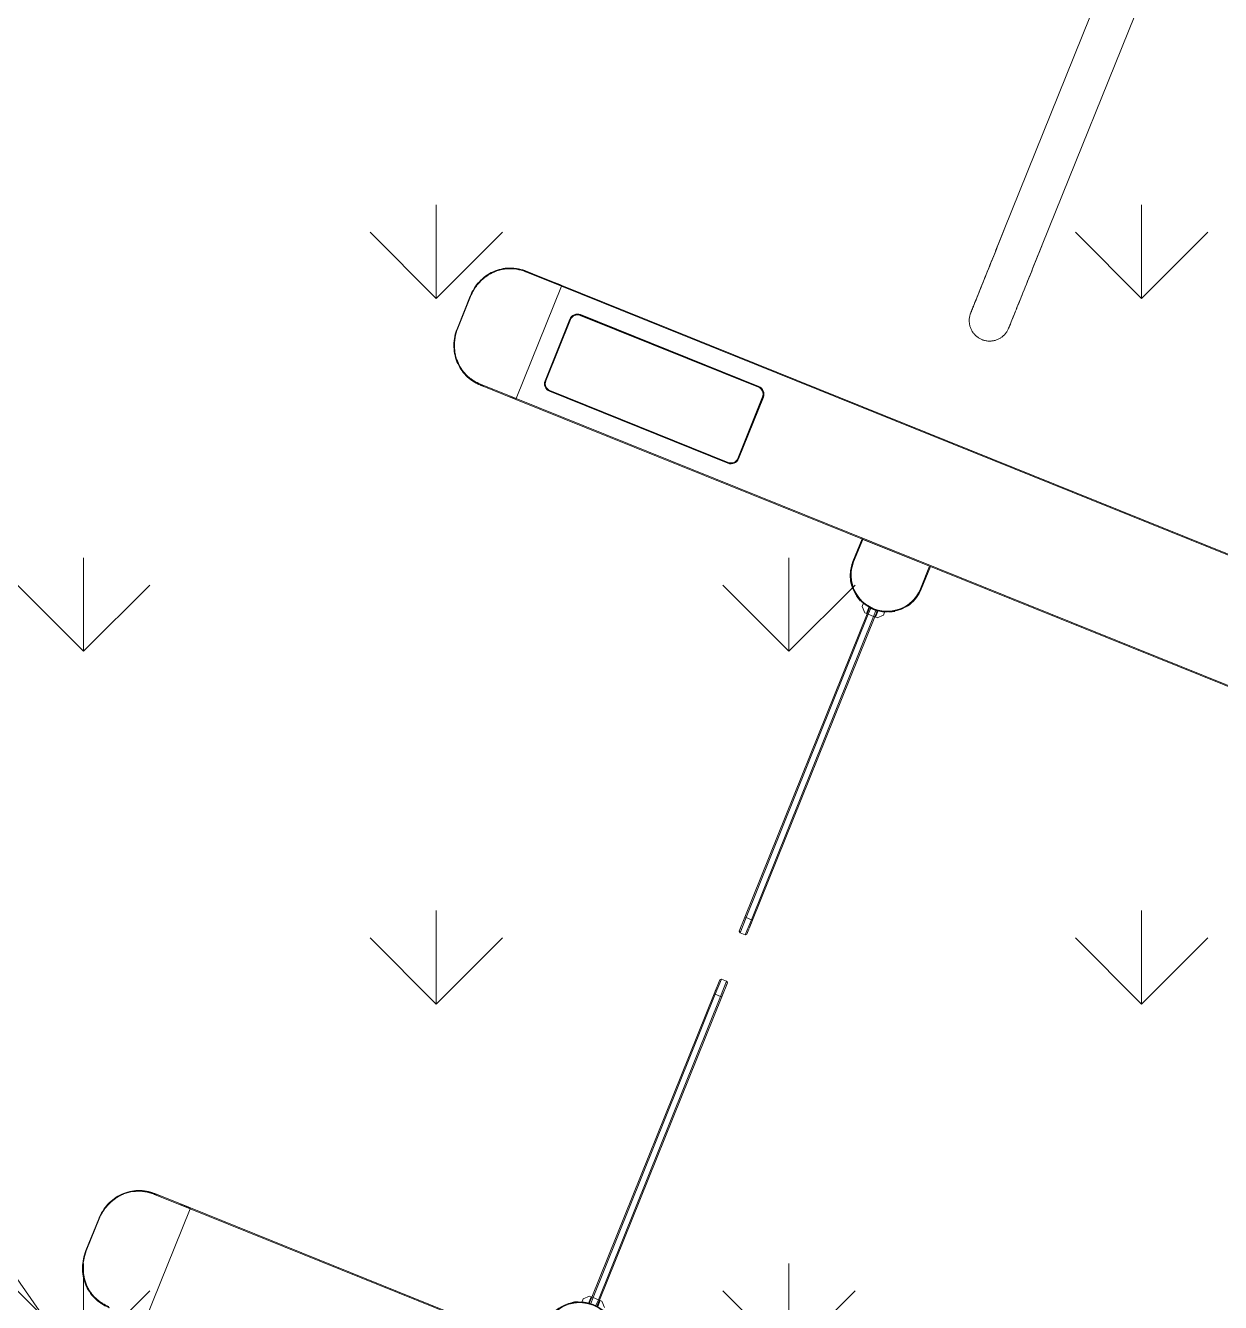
# Model space of a CAD drawing. Header units: millimetres. Extents: x -584918 to 2941280, y 3000189 to 4229862.
# Drawn here: x 180619 to 182079, y 3670909 to 3672469 of the extents above; entities that cross this region are included whole.
import ezdxf

# ---------------------------------------------------------------- set-up
doc = ezdxf.new("R2010")
doc.units = ezdxf.units.MM
for name, color, linetype, lineweight in [('Оборудование', 7, 'Continuous', 0), ('Охранная сигнализация', 7, 'Continuous', 0), ('экспертиза ДУ пояснения', 6, 'Continuous', 0), ('экспертиза условные обозначения', 1, 'Continuous', 0)]:
    doc.layers.add(name, color=color, linetype=linetype, lineweight=lineweight)

# ---------------------------------------------------------------- blocks, each defined once
blk = doc.blocks.new('Speedlane_Compact - Standard-6472226-АР Этаж 01')
at = {"lineweight": 9}
for p, q in [((-138.6, 596.1), (-137.2, 596.7)), ((-79, 599.8), (-121, 599.8)), ((-79, 599.3), (-121, 599.3)), ((1094, 600), (1136, 600)), ((1136, 599.5), (1094, 599.5)), ((-26, 547.9), (-26, 548.1)), ((-26, 500.9), (-26, 547.9)), ((-25.5, 546.9), (-25, 547)), ((-25, 546.7), (-25.5, 546.7)), ((-25.1, 540.6), (-25.1, 547)), ((-25, 547), (-25, 547.7)), ((-25, 500.9), (-25, 547.7)), ((-25, 539.1), (-25, 547.2)), ((-25, 546.7), (-25, 547)), ((-25, 539.1), (-25, 546.7)), ((1040, 501.1), (1040, 547.9)), ((1040, 547.9), (1040, 547.2)), ((1040, 547.2), (1040, 546.9)), ((1040, 543.6), (1040, 547.2)), ((1040, 546.9), (1040, 543.6)), ((1040.1, 547), (1040.1, 544.4)), ((1040.5, 547.1), (1041, 547)), ((1041, 546.8), (1040.5, 546.9)), ((1041, 548.3), (1041, 548.1)), ((1041, 548.1), (1041, 501.1)), ((1189, 548.1), (1189, 548.3)), ((1189, 501.1), (1189, 548.1)), ((1189.9, 539.7), (1189.9, 547)), ((1190, 547.9), (1190, 501.1)), ((1190, 547.2), (1190, 547.9)), ((1190, 546.9), (1190, 547.2)), ((1190, 539.3), (1190, 547.2)), ((1190, 539.3), (1190, 546.9)), ((-174, 500.9), (-26, 500.9)), ((-26, 500.9), (-26, -501.1)), ((-25.1, 502.6), (-25.1, 504.5)), ((-25, 500.9), (-25, 505.3)), ((-25, 503.3), (-25, 505.3)), ((-25, 500.9), (-25, -501.1)), ((-24.9, 514.3), (-24.9, 503.8)), ((-24.9, 514.3), (-24.9, 514.3)), ((1039.9, 503.8), (1039.9, 514.3)), ((1039.9, 514.3), (1039.9, 514.3)), ((1040, 509.9), (1040, 501.1)), ((1040, 503.3), (1040, 509.9)), ((1040, -500.9), (1040, 501.1)), ((1040.1, 508.3), (1040.1, 502.6)), ((1041, 501.1), (1189, 501.1)), ((1041, -500.9), (1041, 501.1)), ((1189, 501.1), (1189, -500.9)), ((1189.9, 502.6), (1189.9, 508.3)), ((1190, 514.3), (1190, 503.8)), ((1190, 514.3), (1190, 514.3)), ((1190, 501.1), (1190, 509.9)), ((1190, 503.3), (1190, 509.9)), ((1190, -500.9), (1190, 501.1)), ((1074.5, 476.6), (1155.5, 476.6)), ((1155.5, 476.1), (1074.5, 476.1)), ((1074.5, 476.1), (1074.5, 475.9)), ((1074.5, 476.1), (1155.5, 476.1)), ((1155.5, 475.6), (1074.5, 475.6)), ((1155.5, 476.4), (1155.5, 476.1)), ((1064.5, 231.6), (1064.5, 466.6)), ((1065, 466.6), (1064.7, 466.6)), ((1065, 466.6), (1065, 231.6)), ((1065, 231.6), (1065, 466.6)), ((1065.5, 466.6), (1065.5, 231.6)), ((1164.5, 231.6), (1164.5, 466.6)), ((1165, 466.6), (1164.7, 466.6)), ((1165, 231.6), (1165, 466.6)), ((1165, 466.6), (1165, 231.6)), ((1165.5, 466.6), (1165.5, 231.6)), ((1065.2, 231.6), (1065, 231.6)), ((1074.5, 222.6), (1155.5, 222.6)), ((1074.5, 222.1), (1074.5, 221.9)), ((1074.5, 222.1), (1155.5, 222.1)), ((1155.5, 222.1), (1074.5, 222.1)), ((1155.5, 221.6), (1074.5, 221.6)), ((1155.5, 222.1), (1155.5, 222.4)), ((1165, 231.6), (1165.2, 231.6)), ((1006.4, 44.8), (1010, 45)), ((1040, 45), (1010, 45)), ((1010, 44), (1039.8, 44)), ((1039.8, 44), (1010, 44)), ((1040, 45), (1010.2, 45)), ((1039.8, 44), (1040, 45)), ((1039.8, -44), (1039.8, 44)), ((51.5, 14), (46.5, 14)), ((48.7, 6), (57.5, 6)), ((48.9, 5), (56.5, 5)), ((57.5, 3.5), (49.7, 3.5)), ((57.5, 8), (51.5, 14)), ((56.5, 6), (56.5, 5)), ((57.5, 8), (57.5, 6)), ((457, 5), (57.5, 5)), ((457, 3.5), (57.5, 3.5)), ((57.5, 3.5), (57.5, -3.5)), ((475.5, 5), (457, 5)), ((457, 5), (462.7, 5)), ((477, 3.5), (457, 3.5)), ((457, 3.5), (457, -3.5)), ((472, 5), (475.5, 5)), ((477, 3.5), (475.5, 5)), ((476.5, 3.5), (477, 3.5)), ((477, -3.5), (477, 3.5)), ((477, -3.5), (477, 3.5)), ((477, -3.5), (477, 3.5)), ((539.5, 5), (538, 3.5)), ((538, 3.5), (538, -3.5)), ((538, 3.5), (538.5, 3.5)), ((558, 3.5), (538, 3.5)), ((538, 3.5), (538, -3.5)), ((538, 3.5), (538, -3.5)), ((539.5, 5), (543, 5)), ((558, 5), (539.5, 5)), ((552.3, 5), (558, 5)), ((957.5, 5), (558, 5)), ((558, 3.5), (957.5, 3.5)), ((558, -3.5), (558, 3.5)), ((963.5, 14), (957.5, 8)), ((957.5, 8), (957.5, 6)), ((957.5, 6), (966.1, 6)), ((957.5, 3.5), (965.3, 3.5)), ((957.5, -3.5), (957.5, 3.5)), ((958.5, 5), (958.5, 6)), ((958.5, 5), (966.1, 5)), ((968.3, 14), (963.5, 14)), ((56.5, -5), (48.9, -5)), ((57.5, -3.5), (49.7, -3.5)), ((57.5, -6), (49.7, -6)), ((51.5, -14), (57.5, -8)), ((56.5, -5), (56.5, -6)), ((457, -3.5), (57.5, -3.5)), ((57.5, -5), (457, -5)), ((57.5, -8), (57.5, -6)), ((457, -3.5), (477, -3.5)), ((462.7, -5), (457, -5)), ((457, -5), (475.5, -5)), ((475.5, -5), (472, -5)), ((475.5, -5), (477, -3.5)), ((477, -3.5), (476.5, -3.5)), ((538, -3.5), (539.5, -5)), ((538, -3.5), (558, -3.5)), ((538.5, -3.5), (538, -3.5)), ((539.5, -5), (545.9, -5)), ((543, -5), (539.5, -5)), ((547.1, -5), (558, -5)), ((558, -5), (552.3, -5)), ((558, -3.5), (957.5, -3.5)), ((558, -5), (957.5, -5)), ((957.5, -3.5), (965.3, -3.5)), ((966.3, -6), (957.5, -6)), ((957.5, -8), (957.5, -6)), ((957.5, -8), (963.5, -14)), ((966.1, -5), (958.5, -5)), ((958.5, -6), (958.5, -5)), ((963.5, -14), (968.5, -14)), ((1010, -45), (1006.4, -44.8)), ((1039.8, -44), (1010, -44)), ((1010, -44), (1039.8, -44)), ((1010, -45), (1040, -45)), ((1010.2, -45), (1040, -45)), ((1039.8, -44), (1040, -44)), ((1040, -45), (1039.8, -44)), ((1039.8, -44), (1040, -44))]:
    blk.add_line(p, q, dxfattribs=at)
at = {"lineweight": 9, "flags": 128}
for points in [[(-174.8, 550.2), (-173.5, 559.2), (-170.6, 567.9), (-166.3, 575.7), (-160.7, 582.7), (-153.8, 588.6), (-145.9, 593.3)], [(-121, 599.3), (-121, 599.5), (-121, 599.8)], [(-79, 599.3), (-79, 599.5), (-79, 599.8)], [(-25.2, 550.2), (-26.5, 559.3), (-29.4, 567.9), (-33.7, 575.7), (-39.3, 582.7), (-46.2, 588.6), (-54.1, 593.3)], [(1094, 599.5), (1094, 599.7), (1094, 600)], [(1136, 599.5), (1136, 599.7), (1136, 600)], [(1040.2, 550.2), (1041.5, 559.2), (1044.4, 567.9), (1048.7, 575.7), (1051.8, 579.6)], [(1053.1, 581.2), (1054.3, 582.7), (1058, 585.9)], [(1176.9, 581.2), (1175.7, 582.7), (1172, 585.9)], [(1189.8, 550.2), (1188.5, 559.3), (1185.6, 567.9), (1181.3, 575.7), (1178.2, 579.6)], [(-25, 548), (-25.5, 548), (-26, 548.1)], [(-26, 547.9), (-25.5, 547.8), (-25, 547.7)], [(1041, 548.3), (1040.5, 548.2), (1040, 548.2)], [(1040, 547.9), (1040.5, 548), (1041, 548.1)], [(1190, 548.2), (1189.5, 548.2), (1189, 548.3)], [(1189, 548.1), (1189.5, 548), (1190, 547.9)], [(1189, 547), (1189.5, 547.1), (1190, 547.2)], [(1190, 546.9), (1189.5, 546.9), (1189, 546.8)], [(-26, 500.9), (-25.5, 500.9), (-25, 500.9)], [(1041, 501.1), (1040.5, 501.1), (1040, 501.1)], [(1189, 501.1), (1189.5, 501.1), (1190, 501.1)], [(1074.5, 476.1), (1074.5, 476.4), (1074.5, 476.6)], [(1155.5, 476.1), (1155.5, 475.9), (1155.5, 475.6)], [(1065, 466.6), (1065.2, 466.6), (1065.5, 466.6)], [(1165, 466.6), (1165.2, 466.6), (1165.5, 466.6)], [(1065, 231.6), (1064.7, 231.6), (1064.5, 231.6)], [(1074.5, 222.1), (1074.5, 222.4), (1074.5, 222.6)], [(1155.5, 222.1), (1155.5, 221.9), (1155.5, 221.6)], [(1165, 231.6), (1164.7, 231.6), (1164.5, 231.6)], [(984.8, 37.3), (987.5, 39), (989.5, 40)], [(1010.2, 45), (1010.1, 44.5), (1010, 44)], [(42.3, 25.2), (44, 22.5), (45.8, 18.9)], [(969.2, 18.8), (971, 22.5), (972.7, 25.2)], [(57.5, 3.5), (57.5, 4.2), (57.5, 5)], [(457, 5), (457, 4.2), (457, 3.5)], [(475.5, 5), (476.3, 4.2), (477, 3.5)], [(475.5, 5), (476.3, 4.2), (477, 3.5)], [(539.5, 5), (538.7, 4.2), (538, 3.5)], [(539.5, 5), (538.7, 4.2), (538, 3.5)], [(558, 3.5), (558, 4.2), (558, 5)], [(957.5, 5), (957.5, 4.2), (957.5, 3.5)], [(965.2, -4.2), (965, 0), (965.2, 4.2)], [(57.5, -5), (57.5, -4.3), (57.5, -3.5)], [(457, -3.5), (457, -4.3), (457, -5)], [(475.5, -5), (476.3, -4.3), (477, -3.5)], [(475.5, -5), (476.3, -4.3), (477, -3.5)], [(539.5, -5), (538.7, -4.3), (538, -3.5)], [(539.5, -5), (538.7, -4.3), (538, -3.5)], [(558, -5), (558, -4.3), (558, -3.5)], [(957.5, -3.5), (957.5, -4.3), (957.5, -5)], [(972.7, -25.2), (971, -22.5), (969.2, -18.9)], [(990.2, -40.4), (987.5, -39), (984.8, -37.3)], [(1010.2, -45), (1010.1, -44.5), (1010, -44)]]:
    blk.add_lwpolyline(points, dxfattribs=at)
at = {"lineweight": 9}
for centre, radius, start, end in [((1074.5, 466.6), 10, 90, 180), ((1074.5, 466.6), 9.5, 90, 180), ((1074.5, 466.6), 9.5, 90, 180), ((1074.5, 466.6), 9.5, 166.9263, 180), ((1074.5, 466.6), 9.5, 166.9263, 180), ((1074.5, 466.6), 9, 90, 180), ((1074.5, 466.6), 9.5, 113.1884, 135), ((1074.5, 466.6), 9.5, 113.1884, 135), ((1074.5, 466.6), 9.5, 90, 103.1049), ((1074.5, 466.6), 9.5, 90, 103.1049), ((1155.5, 466.6), 10, 0, 90), ((1155.5, 466.6), 9.5, 0, 90), ((1155.5, 466.6), 9.5, 76.9263, 90), ((1155.5, 466.6), 9.5, 76.9263, 90), ((1155.5, 466.6), 9.5, 360, 90), ((1155.5, 466.6), 9, 360, 90), ((1155.5, 466.6), 9.5, 0, 45), ((1155.5, 466.6), 9.5, 360, 45), ((1074.5, 231.6), 10, 180, 270), ((1074.5, 231.6), 9.5, 180, 270), ((1074.5, 231.6), 9.5, 180, 193.1049), ((1074.5, 231.6), 9.5, 180, 193.1049), ((1074.5, 231.6), 9.5, 180, 270), ((1074.5, 231.6), 9, 180, 270), ((1074.5, 231.6), 9.5, 215.5362, 246.871), ((1074.5, 231.6), 9.5, 215.5362, 246.871), ((1074.5, 231.6), 9.5, 256.9263, 270), ((1074.5, 231.6), 9.5, 256.9263, 270), ((1155.5, 231.6), 10, 270, 0), ((1155.5, 231.6), 9.5, 270, 0), ((1155.5, 231.6), 9.5, 270, 0), ((1155.5, 231.6), 9, 270, 0), ((1155.5, 231.6), 9.5, 270, 283.1049), ((1155.5, 231.6), 9.5, 270, 283.1049), ((1155.5, 231.6), 9.5, 305.5362, 0), ((1155.5, 231.6), 9.5, 305.5362, 0), ((5, 0), 44.4, 19.7221, 22.4857), ((5, 0), 44.5, 19.7221, 22.4857), ((1010, 0), 44.5, 157.5143, 160.2779), ((1010, 0), 44.5, 157.5143, 160.2779), ((5, 0), 44.5, 12.3841, 17.0055), ((1010, 0), 44.5, 171.4973, 176.3248), ((1010, 0), 44.5, 162.9945, 167.6121), ((1010, 0), 44.5, 183.6752, 188.5027), ((1010, 0), 44.4, 192.3841, 197.0055), ((1010, 0), 44.4, 199.7221, 202.4857), ((1010, 0), 44.5, 199.7221, 202.4857)]:
    blk.add_arc(centre, radius, start, end, dxfattribs=at)
for centre, major_axis, ratio, start_param, end_param in [((-78.9, 545.6), (35.2, 42.4), 0.960837, 5.425185, 5.429043), ((1093.9, 545.8), (-35.3, 42.4), 0.960925, 0.853185, 0.857043), ((1136.1, 545.8), (35.2, 42.4), 0.960837, 5.425185, 5.429043), ((4.8, 0), (0, 45), 0.994522, 3.141593, 6.283185), ((5, 0), (0, 44), 0.994522, 3.141593, 6.283185), ((1010.2, 0), (0, 45), 0.994522, 0, 3.141593), ((1010, 0), (0, 44), 0.994522, 0, 3.141593), ((1010, 0), (0, 44), 0.994522, 0.582982, 1.047198), ((1010, 0), (0, 44), 0.994522, 0, 0.582964), ((5, 0), (0, 44), 0.994522, 4.771782, 5.235988), ((1010, 0), (0, 44), 0.994522, 1.04723, 1.630165), ((1010, 0), (0, 44), 0.994522, 1.630189, 2.094395), ((1010, 0), (0, 44), 0.994522, 2.094486, 2.677366), ((1010, 0), (0, 44), 0.994522, 2.677396, 3.141593)]:
    blk.add_ellipse(centre, major_axis=major_axis, ratio=ratio, start_param=start_param, end_param=end_param, dxfattribs=at)
for points, knots in [([(-121, 599.8), (-124.5, 599.8), (-131.6, 599.2), (-141.8, 596.3), (-151.3, 591.6), (-162.2, 583.1), (-172.2, 568.7), (-175, 554.9), (-175, 548)], [-1, -1, -1, -1, -0.875, -0.75, -0.625, -0.5, -0.25, 0, 0, 0, 0]), ([(-175, 547.2), (-175, 550.1), (-174.6, 554.5), (-173.4, 560.1), (-171.7, 565.7), (-168.7, 572.3), (-163.4, 580.3), (-155.8, 587.8), (-148.9, 592.2), (-145, 594), (-144.6, 594.2)], [-1, -1, -1, -1, -0.8928571, -0.8392857, -0.7857143, -0.6785714, -0.5714286, -0.4285714, -0.2857143, -0.2713756, -0.2713756, -0.2713756, -0.2713756]), ([(-121, 599.3), (-125, 599.3), (-132.9, 598.4), (-144.3, 594.7), (-154.5, 588.7), (-161.1, 582.3), (-165.2, 577), (-167.6, 573.2), (-169.5, 569.4), (-171.1, 565.3), (-172.4, 561.1), (-173.6, 555.5), (-174, 551.1), (-174, 548.1)], [0, 0, 0, 0, 0.142857, 0.285714, 0.428571, 0.571429, 0.625, 0.678571, 0.732143, 0.785714, 0.839286, 0.892857, 1, 1, 1, 1]), ([(-25, 548), (-25, 554.9), (-27.1, 565.3), (-33.8, 577.4), (-40.5, 585.2), (-48.7, 591.6), (-58.2, 596.3), (-68.4, 599.2), (-75.5, 599.8), (-79, 599.8)], [-1, -1, -1, -1, -0.75, -0.625, -0.5, -0.375, -0.25, -0.125, 0, 0, 0, 0]), ([(-26, 548.1), (-26, 552.1), (-26.9, 559.8), (-30.8, 570.9), (-37.1, 580.7), (-43.8, 587.1), (-49.4, 590.9), (-53.2, 593.1), (-57.2, 595), (-61.4, 596.5), (-65.7, 597.8), (-71.5, 598.9), (-76, 599.3), (-79, 599.3)], [0, 0, 0, 0, 0.142857, 0.285714, 0.428571, 0.571429, 0.625, 0.678571, 0.732143, 0.785714, 0.839286, 0.892857, 1, 1, 1, 1]), ([(-65.5, 597.6), (-65, 597.5), (-63.4, 597.1), (-61.7, 596.6), (-60.6, 596.2)], [-0.85714286, -0.85714286, -0.85714286, -0.85714286, -0.83928571, -0.79630852, -0.79630852, -0.79630852, -0.79630852]), ([(-54.3, 593.7), (-53.5, 593.3), (-51.3, 592.2), (-47.9, 590.1), (-42.5, 586.1), (-36, 579.6), (-29.8, 569.8), (-25.9, 558.8), (-25, 551.1), (-25, 547.2)], [-0.7142857, -0.7142857, -0.7142857, -0.7142857, -0.6785714, -0.625, -0.5714286, -0.4285714, -0.2857143, -0.1428571, 0, 0, 0, 0]), ([(1040, 548.2), (1040, 555.1), (1042.8, 568.9), (1052.8, 583.3), (1063.7, 591.8), (1073.2, 596.5), (1083.4, 599.4), (1090.5, 600), (1094, 600)], [0, 0, 0, 0, 0.25, 0.5, 0.625, 0.75, 0.875, 1, 1, 1, 1]), ([(1094, 599.5), (1090, 599.5), (1082.1, 598.6), (1070.7, 594.9), (1060.5, 588.9), (1053.9, 582.5), (1049.8, 577.2), (1047.4, 573.4), (1045.5, 569.6), (1043.9, 565.5), (1042.6, 561.3), (1041.4, 555.7), (1041, 551.3), (1041, 548.3)], [0, 0, 0, 0, 0.142857, 0.285714, 0.428571, 0.571429, 0.625, 0.678571, 0.732143, 0.785714, 0.839286, 0.892857, 1, 1, 1, 1]), ([(1136, 600), (1139.5, 600), (1146.6, 599.4), (1156.8, 596.5), (1166.3, 591.8), (1174.5, 585.4), (1181.2, 577.6), (1187.9, 565.5), (1190, 555.1), (1190, 548.2)], [0, 0, 0, 0, 0.125, 0.25, 0.375, 0.5, 0.625, 0.75, 1, 1, 1, 1]), ([(1189, 548.3), (1189, 552.3), (1188.1, 560), (1184.2, 571.1), (1177.9, 580.9), (1171.2, 587.3), (1165.6, 591.1), (1161.8, 593.3), (1157.8, 595.2), (1153.6, 596.7), (1149.3, 598), (1143.5, 599.1), (1139, 599.5), (1136, 599.5)], [0, 0, 0, 0, 0.142857, 0.285714, 0.428571, 0.571429, 0.625, 0.678571, 0.732143, 0.785714, 0.839286, 0.892857, 1, 1, 1, 1]), ([(-155.8, 587.2), (-157, 586.2), (-160.8, 582.9), (-166.3, 576.5), (-173, 564.3), (-175, 553.9), (-175, 547)], [0.4435039, 0.4435039, 0.4435039, 0.4435039, 0.5, 0.625, 0.75, 1, 1, 1, 1]), ([(-163.2, 579.8), (-164.2, 578.7), (-167.2, 574.7), (-171.2, 567.4), (-174.2, 557.4), (-174.9, 550.6), (-174.9, 547)], [-0.4297895, -0.4297895, -0.4297895, -0.4297895, -0.375, -0.25, -0.125, 0, 0, 0, 0]), ([(-156.5, 586.5), (-157.4, 585.7), (-159.3, 584.1), (-161.1, 582.3), (-161.9, 581.3)], [-0.54441724, -0.54441724, -0.54441724, -0.54441724, -0.5, -0.45367915, -0.45367915, -0.45367915, -0.45367915]), ([(-147.7, 592.5), (-148.9, 591.9), (-150.7, 590.8), (-152.4, 589.7), (-153, 589.3)], [0.32836214, 0.32836214, 0.32836214, 0.32836214, 0.375, 0.4012223, 0.4012223, 0.4012223, 0.4012223]), ([(-149.2, 591.5), (-149.8, 591.2), (-150.8, 590.6), (-151.8, 589.9), (-152.1, 589.7)], [-0.6512844, -0.6512844, -0.6512844, -0.6512844, -0.625, -0.60952755, -0.60952755, -0.60952755, -0.60952755]), ([(-47.1, 589.3), (-47.7, 589.7), (-49.3, 590.8), (-51.1, 591.8), (-52.2, 592.5)], [0.59896493, 0.59896493, 0.59896493, 0.59896493, 0.625, 0.67154023, 0.67154023, 0.67154023, 0.67154023]), ([(-25, 547), (-25, 553.9), (-27.7, 567.8), (-36.6, 580.7), (-43, 586.3), (-44.3, 587.2)], [0, 0, 0, 0, 0.25, 0.5, 0.556955, 0.556955, 0.556955, 0.556955]), ([(-38.1, 581.3), (-38.9, 582.3), (-40.7, 584.1), (-42.6, 585.7), (-43.5, 586.5)], [-0.54643684, -0.54643684, -0.54643684, -0.54643684, -0.5, -0.45521463, -0.45521463, -0.45521463, -0.45521463]), ([(-25.1, 547), (-25.1, 550.6), (-25.8, 557.4), (-28.8, 567.4), (-32.8, 574.7), (-35.8, 578.7), (-36.8, 579.8)], [-1, -1, -1, -1, -0.875, -0.75, -0.625, -0.5703222, -0.5703222, -0.5703222, -0.5703222]), ([(1059.2, 587.4), (1058, 586.4), (1054.2, 583.1), (1048.7, 576.7), (1042, 564.5), (1040, 554.1), (1040, 547.2)], [0.4435363, 0.4435363, 0.4435363, 0.4435363, 0.5, 0.625, 0.75, 1, 1, 1, 1]), ([(1040, 547.2), (1040, 550.1), (1040.4, 554.5), (1041.6, 560.1), (1043.3, 565.7), (1046.3, 572.3), (1049.7, 577.5), (1051.9, 580.1), (1052.2, 580.4)], [-1, -1, -1, -1, -0.8928571, -0.8392857, -0.7857143, -0.6785714, -0.5714286, -0.5536129, -0.5536129, -0.5536129, -0.5536129]), ([(1051.3, 579.2), (1050.5, 578.2), (1047.7, 574.5), (1043.8, 567.4), (1040.8, 557.4), (1040.1, 550.6), (1040.1, 547)], [-0.4199004, -0.4199004, -0.4199004, -0.4199004, -0.375, -0.25, -0.125, 0, 0, 0, 0]), ([(1057.4, 585.6), (1056.9, 585.1), (1055.7, 584), (1054.6, 583), (1054.1, 582.4)], [-0.52746838, -0.52746838, -0.52746838, -0.52746838, -0.5, -0.47134446, -0.47134446, -0.47134446, -0.47134446]), ([(1067.2, 592.7), (1066.1, 592), (1064.3, 591), (1062.6, 589.9), (1062, 589.5)], [0.32838734, 0.32838734, 0.32838734, 0.32838734, 0.375, 0.40119071, 0.40119071, 0.40119071, 0.40119071]), ([(1167.9, 589.5), (1167.3, 589.9), (1165.7, 591), (1163.9, 592), (1162.8, 592.7)], [0.59895458, 0.59895458, 0.59895458, 0.59895458, 0.625, 0.67155173, 0.67155173, 0.67155173, 0.67155173]), ([(1190, 547.2), (1190, 554.1), (1187.3, 568), (1178.4, 580.9), (1172, 586.5), (1170.7, 587.4)], [0, 0, 0, 0, 0.25, 0.5, 0.5569658, 0.5569658, 0.5569658, 0.5569658]), ([(1175.9, 582.4), (1175.4, 583), (1174.3, 584.1), (1173.1, 585.1), (1172.5, 585.6)], [-0.52883906, -0.52883906, -0.52883906, -0.52883906, -0.5, -0.47218747, -0.47218747, -0.47218747, -0.47218747]), ([(1177.8, 580.5), (1178.1, 580.1), (1180.9, 576.8), (1185.2, 569.8), (1189.1, 558.8), (1190, 551.1), (1190, 547.2)], [-0.4461864, -0.4461864, -0.4461864, -0.4461864, -0.4285714, -0.2857143, -0.1428571, 0, 0, 0, 0]), ([(1189.9, 547), (1189.9, 550.6), (1189.2, 557.4), (1186.2, 567.4), (1182.3, 574.5), (1179.5, 578.2), (1178.7, 579.2)], [-1, -1, -1, -1, -0.875, -0.75, -0.625, -0.5801934, -0.5801934, -0.5801934, -0.5801934]), ([(46.8, 15), (46.8, 15), (46.9, 14.9), (46.9, 14.8), (46.9, 14.7), (47, 14.5), (47.1, 14.3), (47.1, 14.2)], [-1, -1, -1, -1, -0.7857143, -0.7321429, -0.6785714, -0.5714286, -0.4285714, -0.4285714, -0.4285714, -0.4285714]), ([(967.5, 13), (967.6, 13.4), (967.8, 14), (968, 14.6), (968.1, 14.8), (968.1, 15), (968.2, 15), (968.2, 15)], [-1, -1, -1, -1, -0.571429, -0.428571, -0.285714, -0.142857, 0, 0, 0, 0]), ([(968.2, 15), (968.2, 15), (968.1, 14.9), (968.1, 14.7), (968, 14.5), (967.9, 14.3), (967.9, 14.2)], [-1, -1, -1, -1, -0.7857143, -0.6785714, -0.5714286, -0.4285714, -0.4285714, -0.4285714, -0.4285714]), ([(968.2, -15), (968.2, -15), (968.1, -14.9), (968.1, -14.8), (968.1, -14.7), (968, -14.5), (967.9, -14.3), (967.9, -14.2)], [-1, -1, -1, -1, -0.7857143, -0.7321429, -0.6785714, -0.5714286, -0.4285714, -0.4285714, -0.4285714, -0.4285714])]:
    blk.add_open_spline(points, degree=3, knots=knots, dxfattribs=at)
for points in [[(-139.8, 595.9), (-140.5, 595.7), (-141.1, 595.5), (-141.8, 595.2)], [(-139.4, 596.2), (-137.8, 596.8), (-136.2, 597.2), (-134.6, 597.6)], [(-58.2, 595.2), (-58.9, 595.5), (-59.5, 595.7), (-60.2, 595.9)], [(1067.2, 592.6), (1067.9, 593), (1068.6, 593.3), (1069.3, 593.7)], [(1075.2, 596.1), (1074.5, 595.9), (1073.9, 595.7), (1073.2, 595.4)], [(1156.8, 595.4), (1156.1, 595.7), (1155.5, 595.9), (1154.8, 596.1)], [(1160.7, 593.7), (1161.4, 593.4), (1162.1, 593), (1162.8, 592.6)], [(-48.9, 590.4), (-49.6, 590.8), (-50.2, 591.2), (-50.8, 591.5)], [(1054.1, 582.6), (1055.8, 584.3), (1057.6, 586), (1059.5, 587.5)], [(1170.5, 587.5), (1172.5, 586), (1174.3, 584.3), (1175.9, 582.5)], [(-25.1, 547), (-25.1, 547.1), (-25.2, 547.2), (-25.4, 547.3), (-25.5, 547.4)], [(1189.9, 547), (1189.9, 547.1), (1189.8, 547.2), (1189.6, 547.3), (1189.5, 547.4)], [(-25.9, 502.7), (-25.8, 502.7), (-25.7, 502.7), (-25.6, 502.7)], [(-25.9, 501.3), (-25.8, 501.5), (-25.7, 501.6), (-25.5, 501.7)], [(1040, 503.3), (1040, 503.1), (1040, 502.7), (1040.2, 502.4), (1040.2, 502.2)], [(1040.1, 502.6), (1040.1, 502.6), (1040.1, 502.7), (1040.2, 502.7), (1040.2, 502.7)], [(1189.1, 501.3), (1189.2, 501.5), (1189.3, 501.6), (1189.5, 501.7)], [(1189.8, 502.2), (1189.9, 502.6), (1190, 502.9), (1190, 503.3)], [(1189.8, 502.7), (1189.8, 502.7), (1189.9, 502.7), (1189.9, 502.6), (1189.9, 502.6)], [(47.5, 13), (47.5, 13.1), (47.4, 13.4), (47.2, 13.9), (47.1, 14.2), (47, 14.6), (46.9, 14.8), (46.9, 15), (46.8, 15), (46.8, 15)], [(967.5, -13), (967.5, -13.1), (967.6, -13.4), (967.8, -13.9), (967.9, -14.2), (968, -14.6), (968.1, -14.8), (968.1, -15), (968.2, -15), (968.2, -15)]]:
    blk.add_open_spline(points, degree=3, dxfattribs=at)
blk = doc.blocks.new('ДОСТУП_МГН_Турникет_Калитка_saloon_40 - Створка шириной 1200мм-2766290-АР Этаж 01')
at = {"layer": 'Оборудование'}
for p, q in [((-30, -52), (-30, -70)), ((-25, -60), (-25, -315)), ((25, -274.7), (25, -60)), ((30, -70), (30, -52)), ((30, -70), (-30, -70)), ((0, -275), (-30, -275)), ((-30, -275), (-30, -315)), ((0, -270), (-28.5, -270)), ((-28.5, -270), (-28.5, -270)), ((28.5, -270), (0, -270)), ((30, -275), (0, -275)), ((25, -315), (25, -275)), ((28.5, -270), (28.5, -270)), ((30, -315), (30, -275)), ((0, -315), (-30, -315)), ((0, -320), (-28.5, -320)), ((-28.5, -320), (-27.5, -320)), ((-25, -315.3), (-25, -664.7)), ((30, -315), (0, -315)), ((28.5, -320), (0, -320)), ((25, -664.7), (25, -315.3)), ((27.5, -320), (28.5, -320)), ((0, -665), (-30, -665)), ((-30, -665), (-30, -705)), ((0, -660), (-28.5, -660)), ((-28.5, -660), (-27.5, -660)), ((-25, -665), (-25, -1125)), ((28.5, -660), (0, -660)), ((30, -665), (0, -665)), ((25, -1125), (25, -665)), ((27.5, -660), (28.5, -660)), ((30, -705), (30, -665)), ((0, -705), (-30, -705)), ((0, -710), (-28.5, -710)), ((-28.5, -710), (-28.5, -710)), ((30, -705), (0, -705)), ((28.5, -710), (0, -710)), ((28.5, -710), (28.5, -710))]:
    blk.add_line(p, q, dxfattribs=at)
at = {"layer": 'Оборудование', "flags": 128}
for points in [[(-25, -1125), (-25, -1129.4), (-25, -1133.8), (-25, -1138.2), (-25, -1142.5), (-25, -1146.9), (-25, -1151.1), (-25, -1155.4), (-25, -1159.6), (-25, -1163.8), (-25, -1167.8), (-25, -1171.9), (-25, -1175.8), (-25, -1179.7), (-25, -1183.4), (-25, -1187.1), (-25, -1190.7), (-25, -1194.2), (-25, -1197.5), (-25, -1200.8), (-25, -1203.9), (-25, -1206.9), (-25, -1209.8), (-25, -1212.5), (-25, -1215.1), (-25, -1217.6), (-25, -1219.9), (-25, -1222), (-25, -1224), (-25, -1225.8), (-25, -1227.5), (-25, -1229), (-25, -1230.4), (-25, -1231.6), (-25, -1232.6), (-25, -1233.4), (-25, -1234.1), (-25, -1234.5), (-25, -1234.9), (-25, -1235), (-25, -1235)], [(-25, -1235), (-25, -1234.9), (-25, -1234.6), (-25, -1234.2), (-25, -1233.6), (-25, -1232.8), (-25, -1231.8), (-25, -1230.7), (-25, -1229.4), (-25, -1227.9), (-25, -1226.3), (-25, -1224.5), (-25, -1222.6), (-25, -1220.5), (-25, -1218.2), (-25, -1215.8), (-25, -1213.2), (-25, -1210.5), (-25, -1207.7), (-25, -1204.7), (-25, -1201.6), (-25, -1198.4), (-25, -1195.1), (-25, -1191.6), (-25, -1188.1), (-25, -1184.4), (-25, -1180.7), (-25, -1176.8), (-25, -1172.9), (-25, -1168.9), (-25, -1164.9), (-25, -1160.7), (-25, -1156.5), (-25, -1152.3), (-25, -1148), (-25, -1143.7), (-25, -1139.3), (-25, -1135), (-25, -1130.6), (-25, -1126.2), (-25, -1125)], [(25, -1125), (25, -1129.4), (25, -1133.8), (25, -1138.2), (25, -1142.5), (25, -1146.9), (25, -1151.1), (25, -1155.4), (25, -1159.6), (25, -1163.8), (25, -1167.8), (25, -1171.9), (25, -1175.8), (25, -1179.7), (25, -1183.4), (25, -1187.1), (25, -1190.7), (25, -1194.2), (25, -1197.5), (25, -1200.8), (25, -1203.9), (25, -1206.9), (25, -1209.8), (25, -1212.5), (25, -1215.1), (25, -1217.6), (25, -1219.9), (25, -1222), (25, -1224), (25, -1225.8), (25, -1227.5), (25, -1229), (25, -1230.4), (25, -1231.6), (25, -1232.6), (25, -1233.4), (25, -1234.1), (25, -1234.5), (25, -1234.9), (25, -1235), (25, -1235)], [(25, -1235), (25, -1234.9), (25, -1234.6), (25, -1234.2), (25, -1233.6), (25, -1232.8), (25, -1231.8), (25, -1230.7), (25, -1229.4), (25, -1227.9), (25, -1226.3), (25, -1224.5), (25, -1222.6), (25, -1220.5), (25, -1218.2), (25, -1215.8), (25, -1213.2), (25, -1210.5), (25, -1207.7), (25, -1204.7), (25, -1201.6), (25, -1198.4), (25, -1195.1), (25, -1191.6), (25, -1188.1), (25, -1184.4), (25, -1180.7), (25, -1176.8), (25, -1172.9), (25, -1168.9), (25, -1164.9), (25, -1160.7), (25, -1156.5), (25, -1152.3), (25, -1148), (25, -1143.7), (25, -1139.3), (25, -1135), (25, -1130.6), (25, -1126.2), (25, -1125)], [(0, -1260), (-1, -1260), (-2, -1259.9), (-3, -1259.8), (-4, -1259.7), (-5, -1259.5), (-5.9, -1259.3), (-6.9, -1259), (-7.9, -1258.7), (-8.8, -1258.4), (-9.7, -1258), (-10.6, -1257.6), (-11.5, -1257.2), (-12.4, -1256.7), (-13.3, -1256.2), (-14.1, -1255.6), (-14.9, -1255.1), (-15.7, -1254.4), (-16.5, -1253.8), (-17.2, -1253.1), (-17.9, -1252.4), (-18.6, -1251.7), (-19.3, -1250.9), (-19.9, -1250.1), (-20.5, -1249.3), (-21, -1248.5), (-21.6, -1247.7), (-22, -1246.8), (-22.5, -1245.9), (-22.9, -1245), (-23.3, -1244.1), (-23.6, -1243.1), (-24, -1242.2), (-24.2, -1241.2), (-24.4, -1240.2), (-24.6, -1239.2), (-24.8, -1238.3), (-24.9, -1237.3), (-25, -1236.3), (-25, -1235.3), (-25, -1235)], [(25, -1235), (25, -1236), (24.9, -1237), (24.8, -1238), (24.7, -1239), (24.5, -1240), (24.3, -1240.9), (24, -1241.9), (23.7, -1242.9), (23.4, -1243.8), (23, -1244.7), (22.6, -1245.6), (22.2, -1246.5), (21.7, -1247.4), (21.2, -1248.3), (20.6, -1249.1), (20.1, -1249.9), (19.4, -1250.7), (18.8, -1251.5), (18.1, -1252.2), (17.4, -1252.9), (16.7, -1253.6), (15.9, -1254.3), (15.1, -1254.9), (14.3, -1255.5), (13.5, -1256), (12.7, -1256.6), (11.8, -1257), (10.9, -1257.5), (10, -1257.9), (9.1, -1258.3), (8.1, -1258.6), (7.2, -1259), (6.2, -1259.2), (5.2, -1259.4), (4.2, -1259.6), (3.3, -1259.8), (2.3, -1259.9), (1.3, -1260), (0.3, -1260), (0, -1260)]]:
    blk.add_lwpolyline(points, dxfattribs=at)
at = {"layer": 'Оборудование'}
for start, end in [(360, 180), (180, 360)]:
    blk.add_arc((0, 0), 60, start, end, dxfattribs=at)
for points, knots in [([(-1.8, -60), (-2.1, -59.9), (-3.3, -59.9), (-6.2, -59.7), (-9.6, -59.3), (-12.8, -58.6), (-14.7, -58.2), (-16.2, -57.8), (-17.7, -57.4), (-19.4, -56.8), (-20.9, -56.2), (-22.1, -55.8), (-23, -55.4), (-23.8, -55.1), (-24.8, -54.7), (-26, -54.1), (-27.2, -53.5), (-28.2, -53), (-29, -52.6), (-29.8, -52.2), (-30, -52), (-30, -52)], [0.5186863, 0.5186863, 0.5186863, 0.5186863, 0.5277778, 0.5555556, 0.6111111, 0.6388889, 0.6666667, 0.6805556, 0.6944444, 0.7222222, 0.75, 0.7638889, 0.7777778, 0.7916667, 0.8055556, 0.8333333, 0.8611111, 0.8888889, 0.9166667, 0.9444444, 1, 1, 1, 1]), ([(15.1, -58.1), (14.7, -58.2), (14, -58.3), (12.4, -58.7), (10.4, -59.1), (7.9, -59.5), (5, -59.8), (3, -59.9), (1.8, -60)], [0.3333333, 0.3333333, 0.3333333, 0.3333333, 0.3472222, 0.3611111, 0.3888889, 0.4166667, 0.4444444, 0.4813841, 0.4813841, 0.4813841, 0.4813841]), ([(30, -52), (30, -52), (29.8, -52.2), (29, -52.6), (28.2, -53), (27.2, -53.5), (26, -54.1), (24.8, -54.7), (23.8, -55.1), (23, -55.4), (22.1, -55.8), (20.9, -56.2), (19.4, -56.8), (17.7, -57.4), (16.4, -57.7), (15.8, -57.9), (15.6, -57.9)], [0, 0, 0, 0, 0.0555556, 0.0833333, 0.1111111, 0.1388889, 0.1666667, 0.1944444, 0.2083333, 0.2222222, 0.2361111, 0.25, 0.2777778, 0.3055556, 0.3194444, 0.3274233, 0.3274233, 0.3274233, 0.3274233]), ([(-30, -271.4), (-30, -271), (-30, -270.3), (-30, -270), (-30, -270)], [-0.74557, -0.74557, -0.74557, -0.74557, -0.625, -0.5, -0.5, -0.5, -0.5]), ([(-30, -271.4), (-30, -271), (-30, -270.3), (-30, -270), (-30, -270)], [-0.74557, -0.74557, -0.74557, -0.74557, -0.625, -0.5, -0.5, -0.5, -0.5]), ([(30, -275), (30, -273.4), (30, -271.7), (30, -270.3), (30, -270), (30, -270)], [-1, -1, -1, -1, -0.75, -0.625, -0.5, -0.5, -0.5, -0.5]), ([(-30, -320), (-30, -320), (-30, -319.7), (-30, -319), (-30, -318.6)], [-0.5, -0.5, -0.5, -0.5, -0.375, -0.25443, -0.25443, -0.25443, -0.25443]), ([(-30, -320), (-30, -320), (-30, -319.7), (-30, -319), (-30, -318.6)], [-0.5, -0.5, -0.5, -0.5, -0.375, -0.25443, -0.25443, -0.25443, -0.25443]), ([(30, -320), (30, -320), (30, -319.7), (30, -318.3), (30, -316.6), (30, -315)], [-0.5, -0.5, -0.5, -0.5, -0.375, -0.25, 0, 0, 0, 0]), ([(-30, -661.4), (-30, -661), (-30, -660.3), (-30, -660), (-30, -660)], [-0.74557, -0.74557, -0.74557, -0.74557, -0.625, -0.5, -0.5, -0.5, -0.5]), ([(-30, -661.4), (-30, -661), (-30, -660.3), (-30, -660), (-30, -660)], [-0.74557, -0.74557, -0.74557, -0.74557, -0.625, -0.5, -0.5, -0.5, -0.5]), ([(30, -665), (30, -663.4), (30, -661.7), (30, -660.3), (30, -660), (30, -660)], [-1, -1, -1, -1, -0.75, -0.625, -0.5, -0.5, -0.5, -0.5]), ([(-30, -710), (-30, -710), (-30, -709.7), (-30, -709), (-30, -708.6)], [-0.5, -0.5, -0.5, -0.5, -0.375, -0.25443, -0.25443, -0.25443, -0.25443]), ([(-30, -710), (-30, -710), (-30, -709.7), (-30, -709), (-30, -708.6)], [-0.5, -0.5, -0.5, -0.5, -0.375, -0.25443, -0.25443, -0.25443, -0.25443]), ([(30, -710), (30, -710), (30, -709.7), (30, -708.3), (30, -706.6), (30, -705)], [-0.5, -0.5, -0.5, -0.5, -0.375, -0.25, 0, 0, 0, 0])]:
    blk.add_open_spline(points, degree=3, knots=knots, dxfattribs=at)
for points in [[(-30, -270), (-30, -270), (-30, -270.3), (-30, -271.3), (-30, -272.8), (-30, -274.2), (-30, -275)], [(-30, -270), (-30, -270), (-30, -270.3), (-30, -271), (-30, -271.4)], [(30, -270), (30, -270), (30, -270.3), (30, -271), (30, -271.4)], [(30, -271.4), (30, -271), (30, -270.3), (30, -270), (30, -270)], [(30, -270), (30, -270), (30, -270.3), (30, -271), (30, -271.4)], [(-30, -315), (-30, -315.8), (-30, -317.2), (-30, -318.7), (-30, -319.7), (-30, -320), (-30, -320)], [(-30, -318.6), (-30, -319), (-30, -319.7), (-30, -320), (-30, -320)], [(30, -318.6), (30, -319), (30, -319.7), (30, -320), (30, -320)], [(30, -318.6), (30, -319), (30, -319.7), (30, -320), (30, -320)], [(30, -320), (30, -320), (30, -319.7), (30, -319), (30, -318.6)], [(-30, -660), (-30, -660), (-30, -660.3), (-30, -661.3), (-30, -662.8), (-30, -664.2), (-30, -665)], [(-30, -660), (-30, -660), (-30, -660.3), (-30, -661), (-30, -661.4)], [(30, -660), (30, -660), (30, -660.3), (30, -661), (30, -661.4)], [(30, -661.4), (30, -661), (30, -660.3), (30, -660), (30, -660)], [(30, -660), (30, -660), (30, -660.3), (30, -661), (30, -661.4)], [(-30, -705), (-30, -705.8), (-30, -707.2), (-30, -708.7), (-30, -709.7), (-30, -710), (-30, -710)], [(-30, -708.6), (-30, -709), (-30, -709.7), (-30, -710), (-30, -710)], [(30, -708.6), (30, -709), (30, -709.7), (30, -710), (30, -710)], [(30, -708.6), (30, -709), (30, -709.7), (30, -710), (30, -710)], [(30, -710), (30, -710), (30, -709.7), (30, -709), (30, -708.6)]]:
    blk.add_open_spline(points, degree=3, dxfattribs=at)

msp = doc.modelspace()

# ---------------------------------------------------------------- hatches: boundary and pattern name
at = {"layer": 'экспертиза условные обозначения'}
h = msp.add_hatch(dxfattribs=at)
h.set_pattern_fill('GRASS', color=6, scale=24)
h.set_pattern_definition([(90, (167757.9, 3538078.35), (-431.0523, 431.0523), [114.3, -747.8046]), (45, (167757.9, 3538078.35), (-431.0523, 431.0523), [114.3, -495.3]), (135, (167757.9, 3538078.35), (-431.0523, -431.0523), [114.3, -495.3])])
edge = h.paths.add_edge_path()
edge.add_line((171228.802, 3674504.925), (175959.148, 3672598.666))
edge.add_line((175959.148, 3672598.666), (177304.743, 3675937.734))
edge.add_line((177304.743, 3675937.734), (185745.165, 3672536.37))
edge.add_line((185745.165, 3672536.37), (184399.57, 3669197.302))
edge.add_line((184399.57, 3669197.302), (187667.42, 3667880.407))
edge.add_line((187667.42, 3667880.407), (189454.548, 3667160.221))
edge.add_line((189454.548, 3667160.221), (188744.373, 3665397.935))
edge.add_line((188744.373, 3665397.935), (185826.825, 3666573.664))
edge.add_arc((185436.338, 3665596.839), 1051.983, 68.21091, 179.840391)
edge.add_line((184384.359, 3665599.769), (184284.359, 3663730.649))
edge.add_line((184284.359, 3663730.649), (181334.359, 3663730.649))
edge.add_line((181334.359, 3663730.649), (181334.359, 3668384.06))
edge.add_line((181334.359, 3668384.06), (172880.972, 3671790.649))
edge.add_line((172880.972, 3671790.649), (170534.359, 3671790.649))
edge.add_line((170534.359, 3671790.649), (170534.359, 3672781.679))
edge.add_line((170534.359, 3672781.679), (171228.802, 3674504.925))

# ---------------------------------------------------------------- linework, layer by layer
at = {"layer": 'экспертиза ДУ пояснения'}
msp.add_lwpolyline([(190835.323, 3656300.188), (152813.643, 3710722.104)], dxfattribs=at)

# ---------------------------------------------------------------- block references
at = {"layer": 'Оборудование', "rotation": 338.0513009164593}
msp.add_blockref('ДОСТУП_МГН_Турникет_Калитка_saloon_40 - Створка шириной 1200мм-2766290-АР Этаж 01', (182258.885, 3673254.331), dxfattribs=at)
at = {"layer": 'Охранная сигнализация', "rotation": 68.05130091645943}
msp.add_blockref('Speedlane_Compact - Standard-6472226-АР Этаж 01', (181294.311, 3670860.759), dxfattribs=at)

doc.saveas('drawing.dxf')
